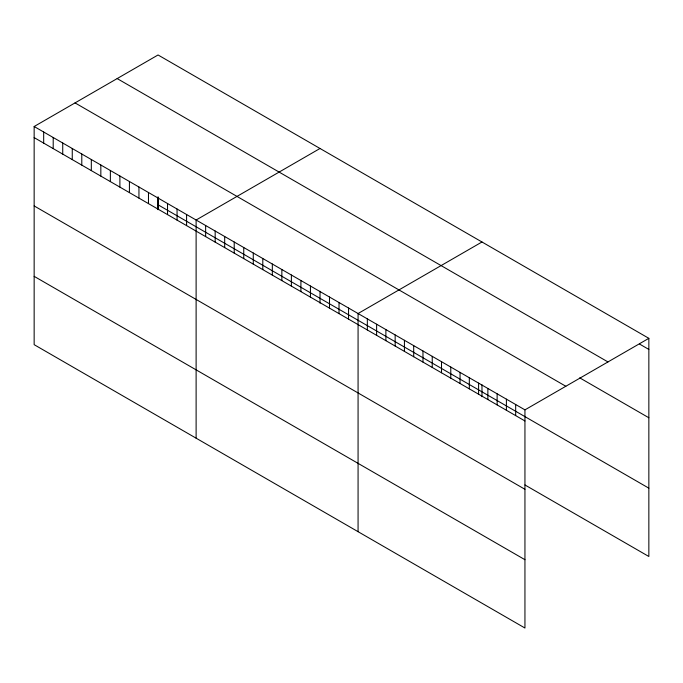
<?xml version="1.0" encoding="UTF-8"?>
<svg xmlns="http://www.w3.org/2000/svg" width="683" height="683" viewBox="0 0 683 683"><rect width="100%" height="100%" fill="white"/><g stroke="black" fill="none" stroke-linecap="round" stroke-linejoin="round"><path stroke-width="1.02" d="M34.15 126.509L524.945 409.868L524.945 628.027L34.15 344.667L34.15 126.509L158.055 54.973L648.85 338.333L648.85 556.491L524.962 484.964M320.02 148.476L196.115 220.011L196.115 438.179M481.976 241.987L358.071 313.523L358.071 531.69M524.945 409.868L648.85 338.333M639.578 344.078L648.85 349.431M117.169 78.579L607.964 361.939M579.739 377.861L648.85 417.757M75.036 102.902L565.831 386.262M158.055 204.806L648.85 488.166M34.15 137.607L524.945 420.967M34.15 205.933L524.945 489.293M34.15 276.342L524.945 559.701M515.674 404.515L515.674 415.614M506.402 399.162L506.402 410.261M497.13 393.809L497.13 404.908M487.867 388.456L487.867 399.555M481.976 384.777L481.976 396.703M478.595 383.103L478.595 394.202M469.323 377.75L469.323 388.849M460.052 372.397L460.052 383.496M450.78 367.044L450.78 378.143M441.508 361.691L441.508 372.79M432.237 356.338L432.237 367.437M422.973 350.994L422.973 362.092M413.702 345.641L413.702 356.739M404.43 340.288L404.43 351.386M395.158 334.935L395.158 346.033M385.886 329.582L385.886 340.68M376.615 324.229L376.615 335.327M367.343 318.876L367.343 329.974M348.552 308.024L348.552 319.123M339.024 302.526L339.024 313.625M329.496 297.02L329.496 308.118M320.02 291.274L320.02 303.192M310.441 286.023L310.441 297.122M300.913 280.517L300.913 291.624M291.385 275.018L291.385 286.117M281.857 269.52L281.857 280.619M272.329 264.022L272.329 275.121M262.801 258.516L262.801 269.614M253.273 253.017L253.273 264.116M243.746 247.519L243.746 258.618M234.218 242.021L234.218 253.12M224.69 236.514L224.69 247.613M215.171 231.016L215.171 242.115M205.643 225.518L205.643 236.617M186.587 214.513L186.587 225.612M177.059 209.015L177.059 220.114M167.531 203.517L167.531 214.616M158.055 196.755L158.055 209.681M158.004 198.01L158.004 209.109M148.476 192.512L148.476 203.611M138.948 187.014L138.948 198.113M129.42 181.516L129.42 192.615M119.892 176.009L119.892 187.108M110.364 170.511L110.364 181.61M100.836 165.013L100.836 176.112M91.317 159.506L91.317 170.605M81.789 154.008L81.789 165.107M72.261 148.51L72.261 159.609M62.734 143.012L62.734 154.11M53.206 137.505L53.206 148.604M43.678 132.007L43.678 143.106"/></g></svg>
